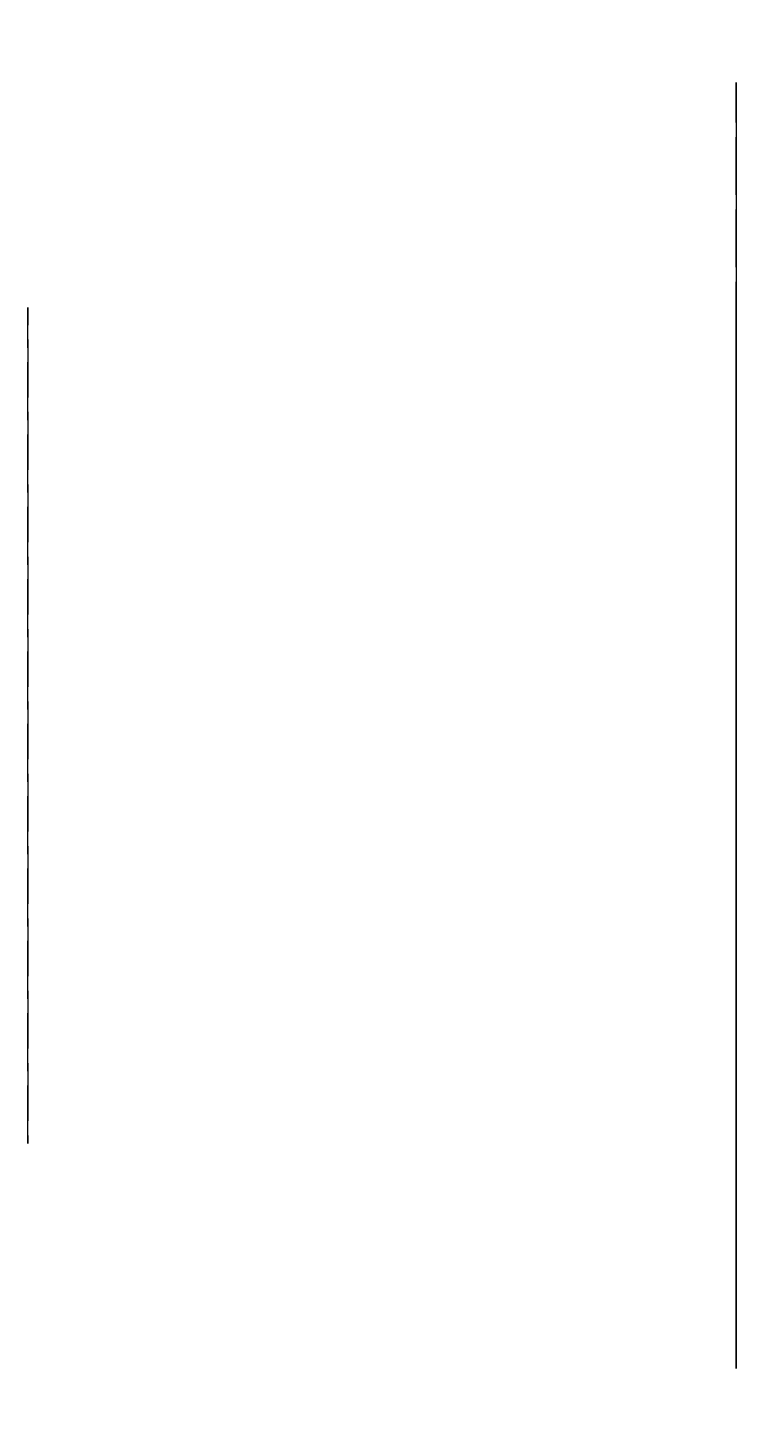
# Model space of a CAD drawing. Header units: millimetres. Extents: x 726.7 to 748.7, y 12.3 to 55.7.
import ezdxf

# ---------------------------------------------------------------- set-up
doc = ezdxf.new("R2010")
doc.units = ezdxf.units.MM
doc.header["$LTSCALE"] = 0.15
doc.linetypes.add('ACAD_ISO02W100', pattern=[15, 12, -3])
doc.layers.add('0-Sketch', color=20, linetype='ACAD_ISO02W100')

msp = doc.modelspace()

# ---------------------------------------------------------------- linework, layer by layer
at = {"layer": '0-Sketch', "extrusion": (1, 0, 0), "elevation": 748.678}
msp.add_lwpolyline([(46.005, 432.648), (46.005, 466.648, 3), (22.005, 466.648), (22.005, 432.648, 1)], format="xyb", close=True, dxfattribs=at)
at = {"layer": '0-Sketch', "extrusion": (1, 0, 0)}
for centre, radius in [((34.005, 482.648, 748.678), 20), ((34.005, 482.648, 748.678), 9), ((34.005, 432.648, 748.678), 6)]:
    msp.add_circle(centre, radius, dxfattribs=at)
at = {"layer": '0-Sketch', "extrusion": (-1, 0, 0)}
msp.add_circle((-34.005, 482.648, -726.678), 13, dxfattribs=at)

doc.saveas('drawing.dxf')
